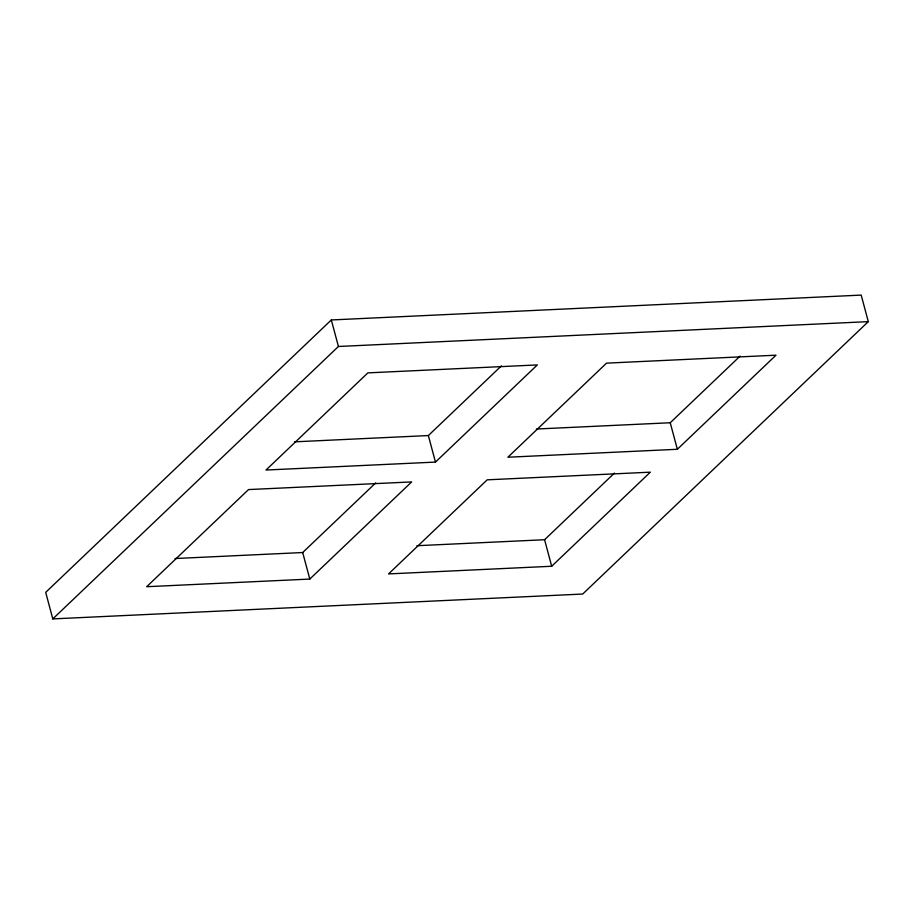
<?xml version="1.0" encoding="UTF-8"?>
<svg xmlns="http://www.w3.org/2000/svg" width="914" height="914" viewBox="0 0 914 914"><rect width="100%" height="100%" fill="white"/><g stroke="black" fill="none" stroke-linecap="round" stroke-linejoin="round"><path stroke-width="1.37" d="M331.314 319.957L45.7 592.363L52.806 618.904L582.686 594.043L868.3 321.637L861.194 295.096L331.314 319.957L338.431 346.486L52.806 618.904M175.02 558.534L302.694 552.536L375.745 482.866M294.491 441.839L428.358 435.555L501.409 365.874M309.8 579.065L411.666 481.918L248.528 489.573L146.663 586.719L309.8 579.065L302.694 552.536M435.464 462.084L537.329 364.926L367.874 372.878L266.008 470.036L435.464 462.084L428.358 435.555M416.91 545.715L544.584 539.728L614.448 473.086M536.381 429.032L670.236 422.748L740.111 356.106M551.69 566.257L650.334 472.172L487.196 479.827L388.553 573.912L551.69 566.257L544.584 539.728M677.354 449.277L775.997 355.192L606.542 363.144L507.887 457.228L677.354 449.277L670.236 422.748M338.431 346.486L868.3 321.637"/></g></svg>
